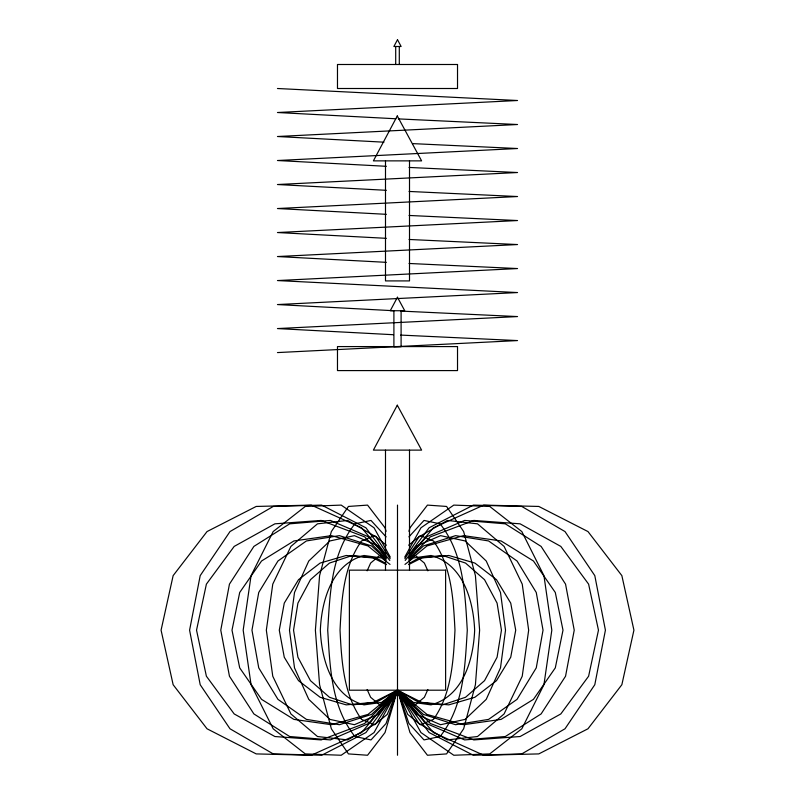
<?xml version="1.0" encoding="UTF-8"?>
<svg xmlns="http://www.w3.org/2000/svg" width="795" height="795" viewBox="0 0 795 795"><rect width="100%" height="100%" fill="white"/><g stroke="black" fill="none" stroke-linecap="round" stroke-linejoin="round"><path stroke-width="1.19" d="M408.938 531.328L409.982 527.791L427.452 505.103L446.571 506.445L463.654 531.567L475.42 575.63L479.614 630.177L475.42 684.724L463.654 728.786L446.571 753.908L427.452 755.25L409.982 732.563L397.5 690.199L373.193 702.392L346.193 704.867L320.127 697.275L298.513 680.659L284.262 657.236L279.284 630.177L284.262 603.117L298.513 579.694L320.127 563.069L346.193 555.486L373.193 557.961L386.45 564.609M367.131 570.83L370.629 563.069L379.682 555.486L385.545 557.037M427.869 689.523L424.371 697.275L415.318 704.867L405.937 702.392L397.5 690.199L376.124 702.392L352.384 704.867L329.458 697.275L310.457 680.659L297.916 657.236L293.544 630.177L297.916 603.117L310.457 579.694L329.458 563.069L352.384 555.486L376.124 557.961L385.744 563.446M404.715 557.126L420.953 527.791L453.796 505.103L489.72 506.445L521.828 531.567L543.939 575.63L551.819 630.177L543.939 684.724L521.828 728.786L489.72 753.908L453.796 755.25L420.953 732.563L397.5 690.199L381.64 702.392L364.011 704.867C331.803 696.251 321.597 659.681 320.345 630.177C321.597 600.662 331.803 564.092 364.011 555.486L381.64 557.961L390.037 564.42M404.864 558.716L418.935 536.873L447.317 520.437L477.517 523.826L504.09 546.413L522.236 584.136L528.665 630.177L522.236 676.217L504.09 713.94L477.517 736.528L447.317 739.916L418.935 723.48L397.5 690.199L368.015 714.407L331.485 724.712L293.921 719.395L261.545 699.352L239.702 667.88L232.001 630.177L239.702 592.474L261.545 561.002L293.921 540.948L331.485 535.641L368.015 545.946L386.092 560.783M409.256 554.393L429.091 527.791L473.343 505.103L521.749 506.445L565.006 531.567L594.799 575.63L605.412 630.177L594.799 684.724L565.006 728.786L521.749 753.908L473.343 755.25L429.091 732.563L397.5 690.199L371.573 714.407L339.445 724.712L306.413 719.395L277.952 699.352L258.743 667.88L251.965 630.177L258.743 592.474L277.952 561.002L306.413 540.948L339.445 535.641L371.573 545.946L385.873 559.302M405.202 560.475L416.739 545.946L440.589 535.641L465.105 540.948L486.232 561.002L500.492 592.474L505.521 630.177L500.492 667.88L486.232 699.352L465.105 719.395L440.589 724.712L416.739 714.407L397.5 690.199L364.666 723.48L321.18 739.916L274.901 736.528L234.187 713.94L206.392 676.217L196.534 630.177L206.392 584.136L234.187 546.413L274.901 523.826L321.18 520.437L364.666 536.873L386.271 558.766M408.68 556.977L433.424 527.791L483.748 505.103L538.791 506.445L587.972 531.567L621.859 575.63L633.923 630.177L621.859 684.724L587.972 728.786L538.791 753.908L483.748 755.25L433.424 732.563L397.5 690.199L368.622 723.48L330.392 739.916L289.688 736.528L253.893 713.94L229.447 676.217L220.772 630.177L229.447 584.136L253.893 546.413L289.688 523.826L330.392 520.437L368.622 536.873L386.271 557.216M408.729 557.216L426.378 536.873L464.608 520.437L505.312 523.826L541.107 546.413L565.553 584.136L574.229 630.177L565.553 676.217L541.107 713.94L505.312 736.528L464.608 739.916L426.378 723.48L397.5 690.199L361.576 732.563L311.252 755.25L256.209 753.908L207.028 728.786L173.141 684.724L161.077 630.177L173.141 575.63L207.028 531.567L256.209 506.445L311.252 505.103L361.576 527.791L386.32 556.977M408.908 536.873L424.003 520.437L440.072 523.826C463.912 553.777 464.996 593.656 467.291 630.177C464.996 666.697 463.912 706.576 440.072 736.528L424.003 739.916L408.908 723.48L397.5 690.199L378.261 714.407L354.411 724.712L329.895 719.395L308.768 699.352L294.508 667.88L289.479 630.177L294.508 592.474L308.768 561.002L329.895 540.948L354.411 535.641L378.261 545.946L389.798 560.475M408.729 558.766L430.334 536.873L473.82 520.437L520.099 523.826L560.813 546.413L588.608 584.136L598.466 630.177L588.608 676.217L560.813 713.94L520.099 736.528L473.82 739.916L430.334 723.48L397.5 690.199L365.909 732.563L321.657 755.25L273.251 753.908L229.994 728.786L200.201 684.724L189.588 630.177L200.201 575.63L229.994 531.567L273.251 506.445L321.657 505.103L365.909 527.791L385.744 554.393M409.127 559.302L423.427 545.946L455.555 535.641L488.587 540.948L517.048 561.002L536.257 592.474L543.035 630.177L536.257 667.88L517.048 699.352L488.587 719.395L455.555 724.712L423.427 714.407L397.5 690.199L389.063 702.392L379.682 704.867L370.629 697.275L367.131 689.523M408.908 560.783L426.985 545.946L463.515 535.641L501.079 540.948L533.455 561.002L555.298 592.474L562.999 630.177L555.298 667.88L533.455 699.352L501.079 719.395L463.515 724.712L426.985 714.407L397.5 690.199L376.065 723.48L347.683 739.916L317.483 736.528L290.91 713.94L272.764 676.217L266.335 630.177L272.764 584.136L290.91 546.413L317.483 523.826L347.683 520.437L376.065 536.873L390.136 558.716M408.65 545.211L420.426 535.641L433.474 540.948C451.759 566.855 453.379 599.589 454.978 630.177C453.379 660.764 451.759 693.498 433.474 719.395L420.426 724.712L407.736 714.407L397.5 690.199L374.048 732.563L341.204 755.25L305.28 753.908L273.172 728.786L251.061 684.724L243.181 630.177L251.061 575.63L273.172 531.567L305.28 506.445L341.204 505.103L374.048 527.791L390.285 557.126M404.963 564.42L413.36 557.961L430.989 555.486C463.197 564.092 473.403 600.662 474.655 630.177C473.403 659.681 463.197 696.251 430.989 704.867L413.36 702.392L397.5 690.199L387.264 714.407L374.574 724.712L361.526 719.395C343.241 693.498 341.621 660.764 340.022 630.177C341.621 599.589 343.241 566.855 361.526 540.948L374.574 535.641L386.35 545.211M409.256 563.446L418.876 557.961L442.616 555.486L465.542 563.069L484.543 579.694L497.084 603.117L501.456 630.177L497.084 657.236L484.543 680.659L465.542 697.275L442.616 704.867L418.876 702.392L397.5 690.199L386.092 723.48L370.997 739.916L354.928 736.528C331.088 706.576 330.005 666.697 327.709 630.177C330.005 593.656 331.088 553.777 354.928 523.826L370.997 520.437L386.092 536.873M408.55 564.609L421.807 557.961L448.807 555.486L474.873 563.069L496.487 579.694L510.738 603.117L515.716 630.177L510.738 657.236L496.487 680.659L474.873 697.275L448.807 704.867L421.807 702.392L397.5 690.199L385.019 732.563L367.548 755.25L348.429 753.908L331.346 728.786L319.58 684.724L315.386 630.177L319.58 575.63L331.346 531.567L348.429 506.445L367.548 505.103L385.019 527.791L386.062 531.328M409.455 557.037L415.318 555.486L424.371 563.069L427.869 570.83M277.465 352.583L517.535 340.578L400.68 335.083M395.9 118.773L277.465 112.512L517.535 100.508L277.465 88.503M398.295 118.892L517.535 124.517L277.465 136.511L383.955 142.176M412.635 143.617L517.535 148.516L277.465 160.52L386.35 166.304M409.047 167.437L517.535 172.525L277.465 184.529L386.35 190.313M409.047 191.446L517.535 196.534L277.465 208.538L386.35 214.322M409.047 215.455L517.535 220.543L277.465 232.547L386.35 238.331M409.047 239.464L517.535 244.552L277.465 256.556L386.35 262.34M409.047 263.473L517.535 268.561L277.465 280.565L517.535 292.56L277.465 304.565L393.515 310.716M400.68 311.074L517.535 316.569L277.465 328.573L393.515 334.725M409.505 160.868L409.505 280.913L385.496 280.913L385.496 160.868M409.505 450.119L409.505 570.154M401.097 310.726L401.097 346.729L393.903 346.729L393.903 310.726M399.299 46.488L399.299 64.494M397.5 505.103L397.5 755.25M395.701 46.488L395.701 64.494M385.496 450.119L385.496 570.154M397.47 39.75L393.883 46.488L401.117 46.488L397.54 39.75M397.291 115.951L373.392 160.868L421.608 160.868L397.291 115.951M397.44 297.25L390.266 310.726L404.734 310.726L397.44 297.25M397.291 405.202L373.392 450.119L421.608 450.119L397.291 405.202M457.522 64.494L337.478 64.494L337.478 88.503L457.522 88.503L457.522 64.494M457.522 346.58L337.478 346.58L337.478 370.589L457.522 370.589L457.522 346.58M445.617 570.154L349.383 570.154L349.383 690.199L445.617 690.199L445.617 570.154"/></g></svg>
